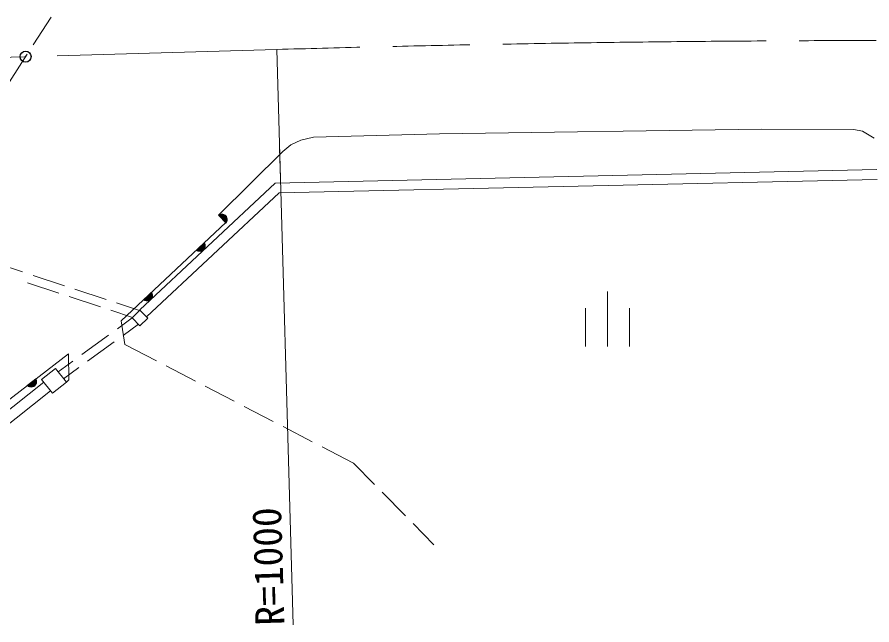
# Model space of a CAD drawing. Units: millimetres, scale not verified. Extents: x 40000 to 680000, y 20000 to 380000.
# Drawn here: x 216112 to 255034, y 268322 to 296004 of the extents above; entities that cross this region are included whole.
import ezdxf
from ezdxf.enums import TextEntityAlignment as Align

# ---------------------------------------------------------------- set-up
doc = ezdxf.new("R2010")
doc.units = ezdxf.units.MM
doc.header["$LTSCALE"] = 1000
doc.header["$PDMODE"] = 32
doc.header["$PDSIZE"] = 500
doc.linetypes.add('CHAIN', pattern=[18.5, 12, -1.5, 3.5, -1.5])
for name, color, linetype, lineweight in [('M-BGD', 7, 'Continuous', 13), ('M-BMK', 2, 'CHAIN', 13), ('M-STR-HTXT', 7, 'Continuous', 13), ('M-STR-STR1', 1, 'Continuous', 13)]:
    doc.layers.add(name, color=color, linetype=linetype, lineweight=lineweight)
doc.layers.add('M-OTRS', color=6, linetype='Continuous')
doc.styles.add('ＭＳ ゴシック', font='')
doc.styles.get('ＭＳ ゴシック').set_extended_font_data('MS Gothic')

msp = doc.modelspace()

# ---------------------------------------------------------------- linework, layer by layer
at = {"layer": 'M-BGD'}
for p, q in [((249999, 290901), (235350, 290692)), ((254217, 290884), (249999, 290901)), ((254607, 290816), (254217, 290884)), ((255132, 290489), (254607, 290816)), ((229027, 290404), (228570, 290180)), ((229609, 290537), (229027, 290404)), ((235350, 290692), (229609, 290537)), ((228064, 290031), (228104, 288644)), ((228570, 290180), (228212, 289876)), ((228212, 289876), (225290, 286988)), ((255265, 289062), (227857, 288446)), ((227857, 288446), (221696, 282669)), ((255279, 288612), (228039, 288000)), ((228039, 288000), (222011, 282348)), ((225290, 286988), (225347, 287015)), ((225290, 286988), (225624, 286646)), ((225635, 286626), (225290, 286988)), ((225643, 286661), (225325, 286994)), ((225347, 287015), (225404, 287028)), ((225354, 287008), (225658, 286689)), ((225672, 286717), (225383, 287021)), ((225404, 287028), (225475, 287026)), ((225425, 287020), (225673, 286760)), ((225674, 286802), (225467, 287019)), ((225475, 287026), (225531, 287011)), ((225524, 287004), (225662, 286859)), ((225531, 287011), (225587, 286981)), ((225587, 286981), (225642, 286923)), ((225642, 286923), (225669, 286866)), ((225669, 286866), (225682, 286809)), ((225624, 286646), (220857, 282164)), ((225664, 286682), (225635, 286626)), ((225680, 286738), (225664, 286682)), ((225682, 286809), (225680, 286738)), ((224279, 285381), (224644, 285724)), ((224644, 285724), (224670, 285667)), ((224335, 285351), (224279, 285381)), ((224315, 285373), (224650, 285688)), ((224391, 285336), (224335, 285351)), ((224663, 285660), (224342, 285358)), ((224370, 285343), (224676, 285631)), ((224462, 285333), (224391, 285336)), ((224675, 285589), (224413, 285342)), ((224455, 285341), (224674, 285546)), ((224519, 285346), (224462, 285333)), ((224658, 285490), (224512, 285353)), ((224576, 285372), (224519, 285346)), ((224635, 285427), (224576, 285372)), ((224665, 285483), (224635, 285427)), ((224680, 285539), (224665, 285483)), ((224670, 285667), (224683, 285610)), ((224683, 285610), (224680, 285539)), ((216365, 284397), (214941, 284867)), ((218265, 283770), (216840, 284240)), ((216586, 283903), (218010, 283433)), ((220164, 283144), (218740, 283614)), ((221877, 283122), (222241, 283465)), ((221912, 283114), (222247, 283429)), ((222260, 283400), (221940, 283099)), ((221967, 283084), (222273, 283372)), ((222241, 283465), (222267, 283407)), ((222267, 283407), (222280, 283350)), ((243000, 281000), (243000, 283500)), ((218485, 283277), (219910, 282807)), ((221690, 282641), (220639, 282987)), ((221932, 283092), (221877, 283122)), ((221988, 283076), (221932, 283092)), ((222059, 283074), (221988, 283076)), ((222272, 283329), (222010, 283083)), ((222052, 283081), (222271, 283287)), ((222116, 283086), (222059, 283074)), ((222255, 283231), (222109, 283094)), ((222174, 283113), (222116, 283086)), ((222232, 283168), (222174, 283113)), ((222262, 283223), (222232, 283168)), ((222278, 283280), (222262, 283223)), ((222280, 283350), (222278, 283280)), ((220384, 282650), (221368, 282326)), ((221707, 282658), (221351, 282309)), ((222060, 282297), (221707, 282658)), ((242000, 281000), (242000, 282750)), ((244000, 281000), (244000, 282750)), ((221356, 282303), (220677, 281810)), ((221351, 282309), (221704, 281948)), ((221704, 281948), (222060, 282297)), ((220857, 282164), (221015, 281096)), ((221639, 282015), (220943, 281509)), ((220272, 281516), (219059, 280635)), ((220539, 281215), (219325, 280334)), ((221015, 281096), (222453, 280349)), ((218446, 280670), (209766, 273945)), ((218466, 279477), (218446, 280670)), ((218654, 280341), (217975, 279847)), ((217230, 279498), (217855, 279997)), ((218354, 279372), (217855, 279997)), ((218920, 280040), (218225, 279535)), ((222897, 280118), (224228, 279427)), ((216574, 279220), (216969, 279526)), ((216608, 279208), (216972, 279490)), ((216969, 279526), (216990, 279466)), ((216990, 279466), (216997, 279408)), ((217729, 278873), (217230, 279498)), ((218354, 279372), (218466, 279477)), ((210663, 274064), (217324, 279381)), ((216626, 279184), (216574, 279220)), ((216681, 279163), (216626, 279184)), ((216982, 279460), (216634, 279191)), ((216660, 279173), (216992, 279430)), ((216751, 279154), (216681, 279163)), ((216987, 279388), (216703, 279168)), ((216745, 279162), (216982, 279346)), ((216809, 279161), (216751, 279154)), ((216961, 279292), (216803, 279169)), ((216868, 279182), (216809, 279161)), ((216932, 279231), (216868, 279182)), ((216967, 279284), (216932, 279231)), ((216988, 279338), (216967, 279284)), ((216997, 279408), (216988, 279338)), ((217729, 278873), (218354, 279372)), ((224671, 279196), (226002, 278505)), ((211495, 274088), (217636, 278990)), ((226446, 278274), (227777, 277582)), ((228221, 277352), (229552, 276660)), ((229996, 276430), (231434, 275683)), ((231434, 275683), (232385, 274718)), ((232736, 274362), (233790, 273294)), ((234141, 272938), (235092, 271974))]:
    msp.add_line(p, q, dxfattribs=at)
at = {"layer": 'M-BMK'}
msp.add_line((70000, 290000), (227935, 294530), dxfattribs=at)
msp.add_arc((256603, -705060), 1000000, 84.00572, 91.64277, dxfattribs=at)
msp.add_arc((256603, -705060), 1000000, 84.00572, 91.64277, dxfattribs=at)
msp.add_arc((256603, -705060), 1000000, 84.00572, 91.64277, dxfattribs=at)
msp.add_arc((256603, -705060), 1000000, 84.00572, 91.64277, dxfattribs=at)
msp.add_arc((256603, -705060), 1000000, 84.00572, 91.64277, dxfattribs=at)
at = {"layer": 'M-OTRS'}
msp.add_point((216499, 294202), dxfattribs=at)
at = {"layer": 'M-STR-HTXT'}
msp.add_line((227935, 294529), (228687, 268322), dxfattribs=at)
at = {"layer": 'M-STR-STR1'}
for p, q in [((217657, 296004), (216846, 294742)), ((216576, 294321), (215765, 293059))]:
    msp.add_line(p, q, dxfattribs=at)

# ---------------------------------------------------------------- texts
at = {"layer": 'M-STR-HTXT', "style": 'ＭＳ ゴシック'}
msp.add_text('R=1000', height=1320, rotation=91.751, dxfattribs=at).set_placement((228687, 268322), align=Align.BOTTOM_LEFT)

doc.saveas('drawing.dxf')
